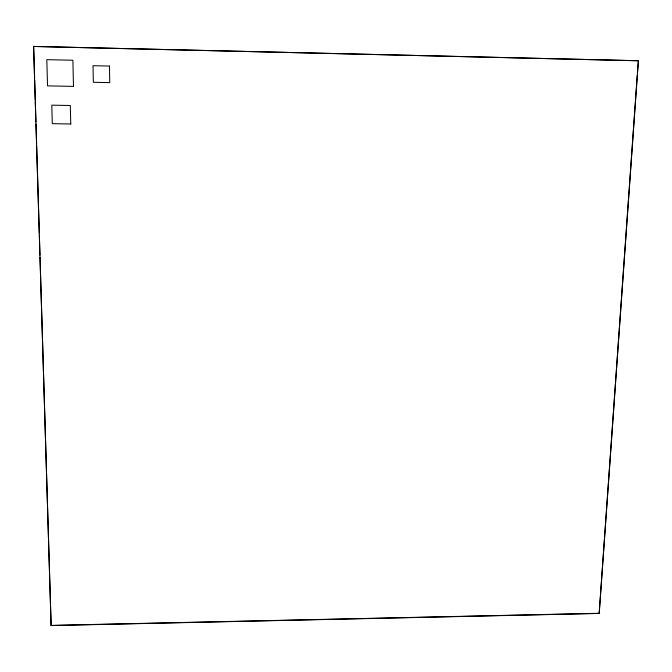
<?xml version="1.0" encoding="UTF-8"?>
<svg xmlns="http://www.w3.org/2000/svg" width="672" height="672" viewBox="0 0 672 672"><rect width="100%" height="100%" fill="white"/><g stroke="black" fill="none" stroke-linecap="round" stroke-linejoin="round"><path stroke-width="1.01" d="M599.189 613.444L638.4 60.74L33.6 46.435L51.122 625.565L599.189 613.444L637.224 75.407M637.375 73.315L638.4 60.74M51.122 625.565L40.034 257.267M51.173 625.405L599.08 613.292M33.6 46.435L638.266 60.757M33.659 46.452L34.616 77.918M34.675 80.01L35.28 99.943M35.347 102.035L35.944 121.968M36.011 124.068L36.616 143.993M36.674 146.093L39.312 233.142M39.371 235.242L39.976 255.167M70.762 123.992L52.298 123.665L51.794 105.16L70.308 105.512L70.762 123.992M73.492 86.402L47.544 85.873L46.805 59.657L72.87 60.245L73.492 86.402M109.452 66.058L93.005 65.696L93.341 82.295L109.746 82.639L109.452 66.058"/></g></svg>
